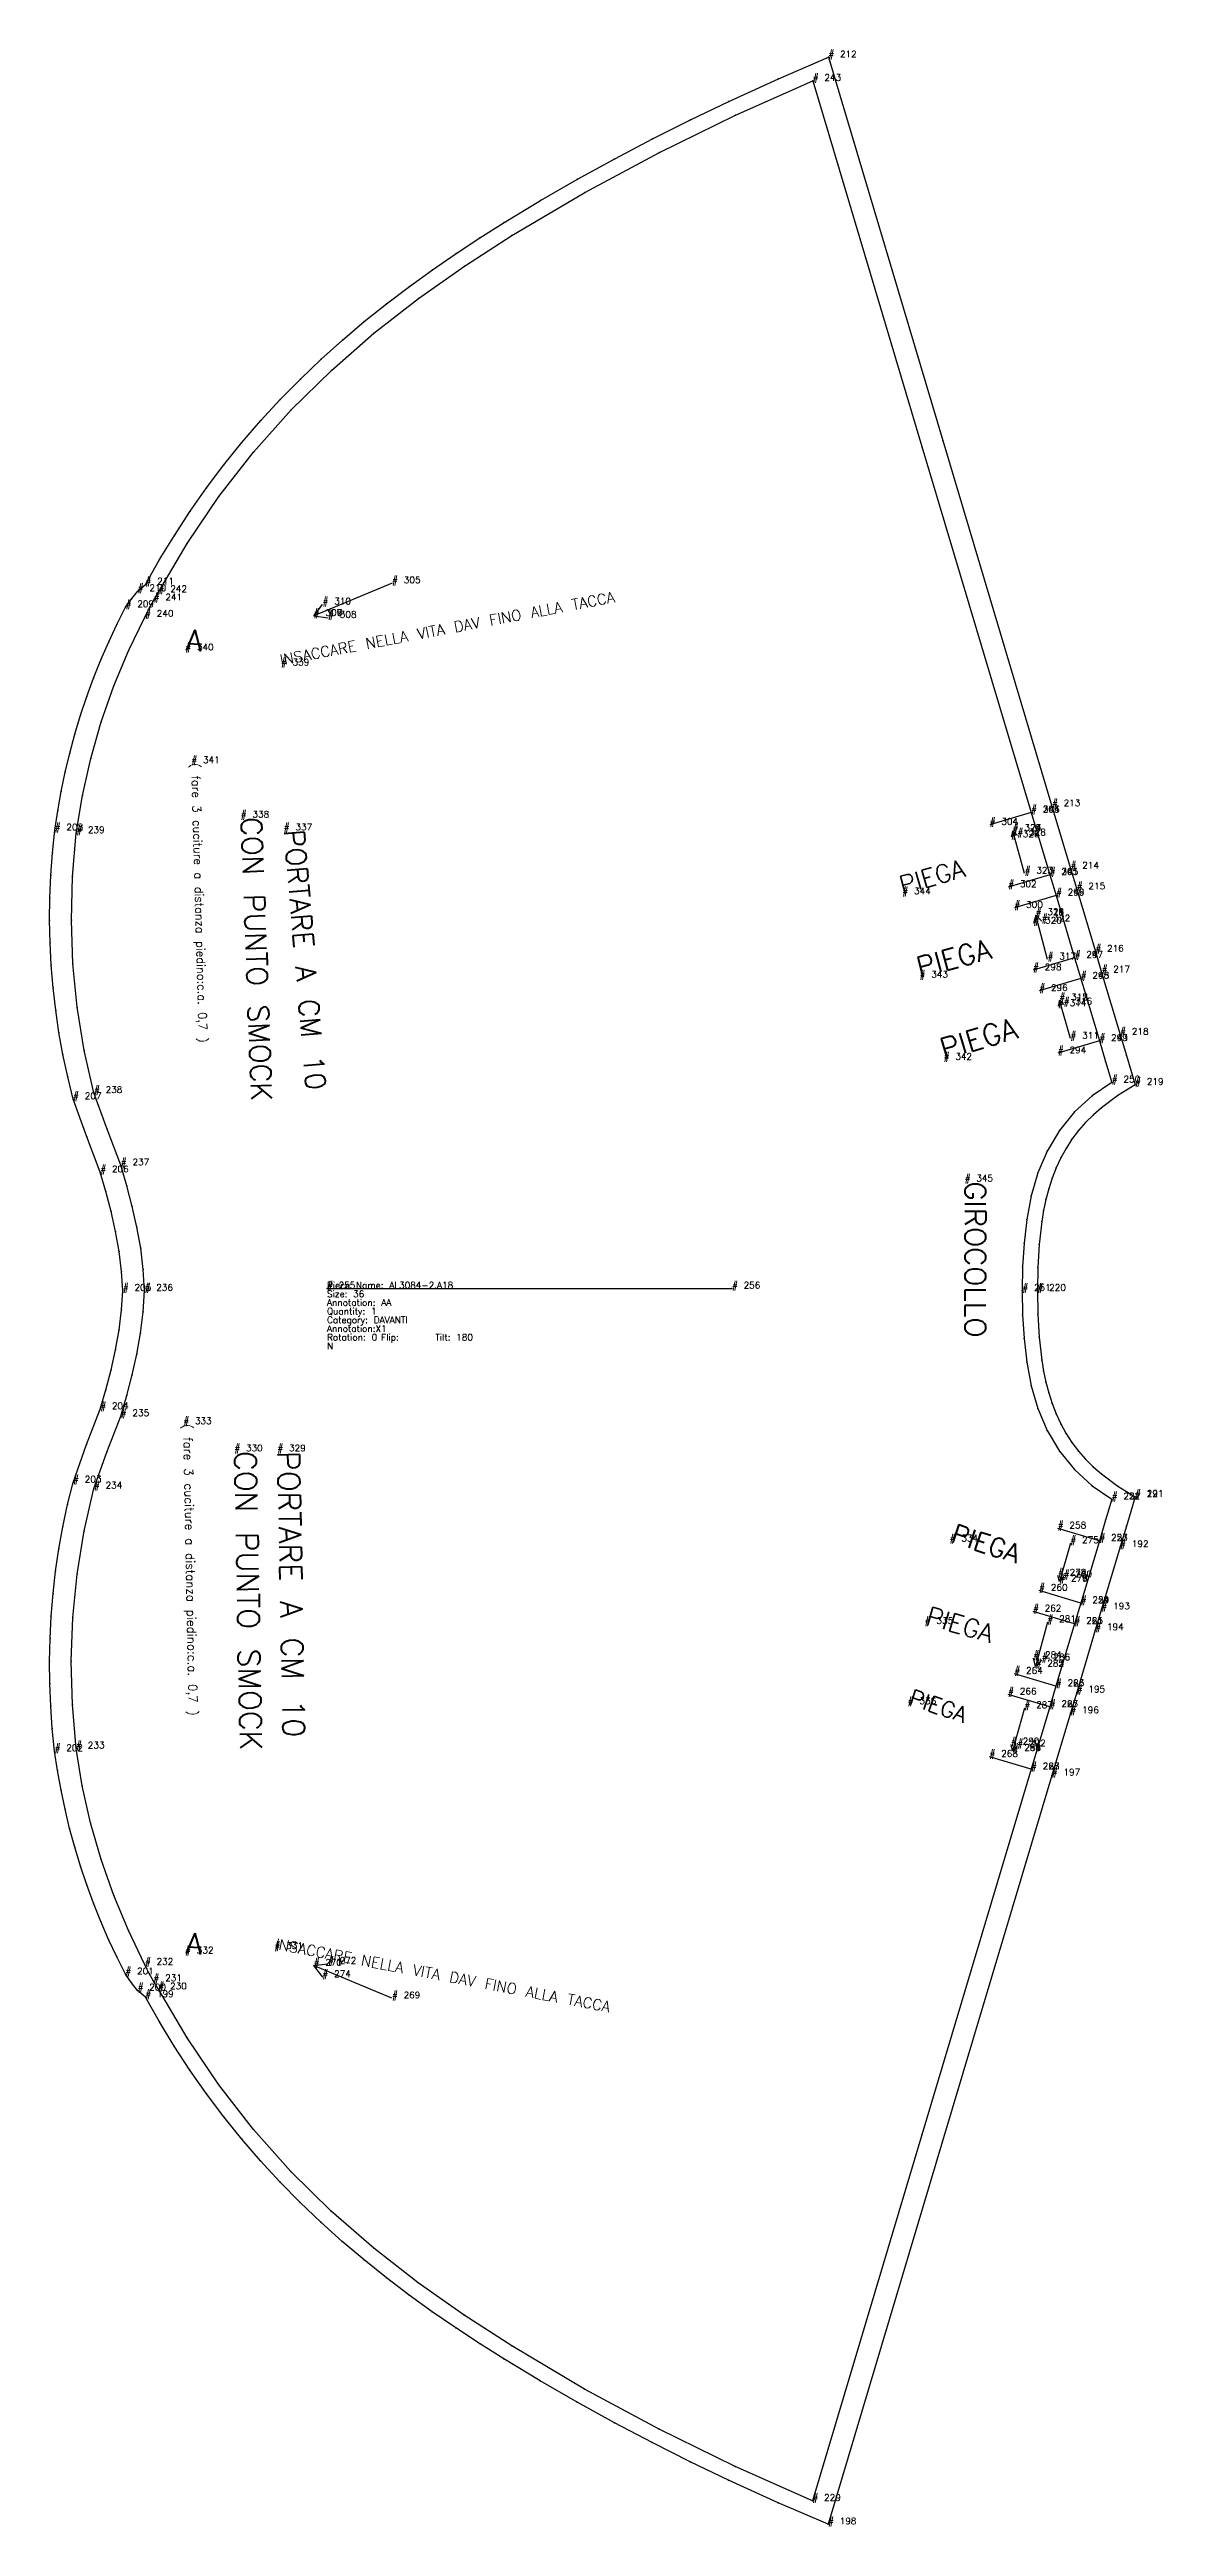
# Model space of a CAD drawing. Extents: x 0 to 9175, y -571 to 572.
# Drawn here: x 2783 to 3297, y -571 to 572 of the extents above; entities that cross this region are included whole.
import ezdxf

# ---------------------------------------------------------------- set-up
doc = ezdxf.new("R2010")
doc.units = 0
for name, color, linetype in [('1', 7, 'CONTINUOUS'), ('14', 7, 'CONTINUOUS'), ('15', 7, 'CONTINUOUS'), ('2', 1, 'CONTINUOUS'), ('3', 2, 'CONTINUOUS'), ('4', 3, 'CONTINUOUS'), ('7', 5, 'CONTINUOUS'), ('8', 4, 'CONTINUOUS')]:
    doc.layers.add(name, color=color, linetype=linetype)
doc.styles.get("Standard").update_dxf_attribs({"font": 'txt', "bigfont": '   '})

# ---------------------------------------------------------------- blocks, each defined once
blk = doc.blocks.new('AL3084-2A18')
at = {"layer": '1'}
blk.add_lwpolyline([(372.761, -96.116), (368.708, -109.678), (365.844, -119.26), (357.254, -148.004), (354.39, -157.585), (345.799, -186.328), (342.936, -195.91), (334.346, -224.653), (283.916, -393.401), (231.098, -570.141), (208.077, -560.198), (185.268, -549.774), (167.546, -541.274), (149.977, -532.466), (132.572, -523.328), (115.351, -513.849), (98.323, -504.015), (81.514, -493.811), (70.404, -486.766), (59.421, -479.527), (48.571, -472.065), (37.888, -464.366), (27.371, -456.396), (17.067, -448.151), (6.984, -439.606), (-2.844, -430.769), (-12.413, -421.626), (-21.693, -412.19), (-30.674, -402.452), (-39.328, -392.421), (-47.651, -382.084), (-55.623, -371.474), (-63.237, -360.612), (-70.496, -349.509), (-77.326, -338.298), (-83.797, -326.877), (-87.371, -323.803), (-90.173, -320.329), (-92.977, -316.374), (-96.981, -308.401), (-100.759, -300.318), (-104.36, -292.004), (-107.721, -283.591), (-110.841, -275.084), (-113.716, -266.491), (-116.342, -257.816), (-118.714, -249.068), (-120.829, -240.251), (-122.685, -231.376), (-124.292, -222.412), (-125.637, -213.406), (-126.705, -203.046), (-127.454, -192.656), (-127.881, -182.279), (-127.987, -171.894), (-127.77, -161.509), (-127.23, -151.137), (-126.366, -140.784), (-125.176, -130.464), (-123.659, -120.184), (-121.821, -109.958), (-119.636, -99.658), (-117.129, -89.432), (-110.879, -72.002), (-104.59, -55.671), (-101.995, -46.776), (-99.61, -37.538), (-97.512, -28.295), (-95.848, -19.116), (-94.731, -9.914), (-94.155, -1.018), (-94.729, 7.879), (-95.844, 17.082), (-97.505, 26.26), (-99.601, 35.504), (-101.983, 44.743), (-104.576, 53.638), (-110.86, 69.971), (-117.106, 87.403), (-119.61, 97.629), (-121.792, 107.93), (-123.627, 118.157), (-125.141, 128.437), (-126.329, 138.757), (-127.19, 149.11), (-127.727, 159.483), (-127.941, 169.867), (-127.832, 180.253), (-127.403, 190.63), (-126.652, 201.019), (-125.581, 211.379), (-124.233, 220.385), (-122.625, 229.348), (-120.765, 238.223), (-118.648, 247.039), (-116.274, 255.786), (-113.646, 264.461), (-110.769, 273.053), (-107.646, 281.559), (-104.283, 289.972), (-100.68, 298.285), (-96.9, 306.367), (-92.894, 314.338), (-90.089, 318.293), (-87.285, 321.766), (-83.711, 324.839), (-77.237, 336.258), (-70.404, 347.468), (-63.142, 358.569), (-55.525, 369.428), (-47.551, 380.037), (-39.224, 390.371), (-30.568, 400.4), (-21.584, 410.136), (-12.302, 419.569), (-2.73, 428.709), (7.101, 437.544), (17.186, 446.088), (27.491, 454.329), (38.01, 462.296), (48.695, 469.992), (59.547, 477.451), (70.532, 484.687), (81.644, 491.729), (98.455, 501.928), (115.486, 511.758), (132.71, 521.233), (150.117, 530.366), (167.689, 539.17), (185.412, 547.665), (208.224, 558.083), (231.248, 568.02), (284.02, 391.266), (334.405, 222.505), (342.988, 193.759), (345.849, 184.177), (354.432, 155.431), (357.292, 145.849), (365.875, 117.103), (368.737, 107.522), (372.786, 93.958), (364.808, 89.009), (357.287, 83.371), (353.487, 80.109), (349.904, 76.62), (346.608, 72.861), (343.605, 68.86), (340.881, 64.64), (338.458, 60.243), (336.323, 55.652), (334.487, 50.932), (332.916, 46.052), (331.614, 41.093), (330.547, 35.995), (329.702, 30.855), (328.512, 20.324), (327.836, 9.678), (327.713, -1.073), (327.833, -11.825), (328.506, -22.471), (329.694, -33.003), (330.537, -38.143), (331.603, -43.241), (332.903, -48.2), (334.474, -53.081), (336.308, -57.801), (338.441, -62.393), (340.864, -66.79), (343.586, -71.011), (346.589, -75.013), (349.884, -78.772), (353.465, -82.263), (357.265, -85.526), (364.784, -91.166), (372.761, -96.116)], close=True, dxfattribs=at)
at = {"layer": '14'}
blk.add_lwpolyline([(361.99, -97.234), (359.127, -106.815), (356.263, -116.396), (347.672, -145.14), (344.809, -154.721), (336.218, -183.465), (333.355, -193.046), (324.765, -221.79), (274.335, -390.537), (223.905, -559.285), (188.231, -543.431), (153.176, -526.239), (118.793, -507.752), (85.199, -487.858), (63.337, -473.724), (42.055, -458.74), (21.523, -442.75), (1.92, -425.635), (-16.619, -407.363), (-33.947, -387.937), (-49.956, -367.358), (-64.574, -345.77), (-77.772, -323.314), (-80.016, -319.543), (-82.033, -315.993), (-83.985, -311.998), (-91.636, -296.213), (-98.379, -280.013), (-104.184, -263.456), (-109.021, -246.592), (-112.865, -229.469), (-115.708, -212.158), (-117.465, -192.092), (-117.982, -171.948), (-117.248, -151.814), (-115.256, -131.767), (-112.002, -111.881), (-107.514, -92.244), (-101.505, -75.487), (-95.108, -58.874), (-92.351, -49.427), (-89.891, -39.895), (-87.712, -30.294), (-85.957, -20.612), (-84.771, -10.841), (-84.134, -1.019), (-84.768, 8.803), (-85.952, 18.574), (-87.704, 28.257), (-89.881, 37.859), (-92.338, 47.391), (-95.093, 56.839), (-101.485, 73.453), (-107.49, 90.212), (-111.973, 109.85), (-115.221, 129.737), (-117.208, 149.785), (-117.937, 169.919), (-117.414, 190.062), (-115.653, 210.128), (-112.804, 227.439), (-108.956, 244.56), (-104.114, 261.423), (-98.305, 277.978), (-91.558, 294.177), (-83.903, 309.96), (-81.95, 313.954), (-79.932, 317.504), (-77.687, 321.274), (-64.483, 343.726), (-49.859, 365.311), (-33.845, 385.886), (-16.512, 405.307), (2.032, 423.574), (21.64, 440.684), (42.176, 456.669), (63.462, 471.647), (85.327, 485.775), (118.927, 505.661), (153.315, 524.138), (188.374, 541.321), (224.052, 557.165), (274.438, 388.405), (324.823, 219.644), (333.406, 190.898), (336.267, 181.316), (344.85, 152.57), (347.71, 142.988), (356.293, 114.242), (359.155, 104.66), (362.016, 95.078), (352.929, 88.872), (344.797, 81.435), (337.853, 72.881), (332.205, 63.426), (327.885, 53.294), (324.797, 42.721), (322.775, 31.892), (321.537, 20.939), (320.839, 9.94), (320.714, -1.072), (320.836, -12.085), (321.531, -23.084), (322.766, -34.038), (324.786, -44.867), (327.87, -55.441), (332.188, -65.573), (337.834, -75.031), (344.775, -83.586), (352.905, -91.025), (361.99, -97.234)], close=True, dxfattribs=at)
at = {"layer": '2'}
for p in [(231.248, 568.02), (224.052, 557.165), (-87.285, 321.766), (-83.711, 324.839), (-77.687, 321.274), (-92.894, 314.338), (-83.903, 309.96), (-79.932, 317.504), (324.823, 219.644), (334.405, 222.505), (-125.581, 211.379), (-115.653, 210.128), (333.406, 190.898), (342.988, 193.759), (345.849, 184.177), (336.267, 181.316), (344.85, 152.57), (354.432, 155.431), (347.71, 142.988), (357.292, 145.849), (365.875, 117.103), (356.293, 114.242), (362.016, 95.078), (372.786, 93.958), (-117.106, 87.403), (-107.49, 90.212), (-104.576, 53.638), (-95.093, 56.839), (0, 0), (186.794, 0), (-94.155, -1.018), (-84.134, -1.019), (320.714, -1.072), (327.713, -1.073), (-104.59, -55.671), (-95.108, -58.874), (-117.129, -89.432), (-107.514, -92.244), (361.99, -97.234), (361.99, -97.234), (372.761, -96.116), (372.761, -96.116), (356.263, -116.396), (365.844, -119.26), (347.672, -145.14), (357.254, -148.004), (344.809, -154.721), (354.39, -157.585), (333.355, -193.046), (336.218, -183.465), (345.799, -186.328), (342.936, -195.91), (-125.637, -213.406), (-115.708, -212.158), (324.765, -221.79), (334.346, -224.653), (-92.977, -316.374), (-83.985, -311.998), (-80.016, -319.543), (-87.371, -323.803), (-83.797, -326.877), (-77.772, -323.314), (223.905, -559.285), (231.098, -570.141)]:
    blk.add_point(p, dxfattribs=at)
at = {"layer": '3'}
for p in [(208.224, 558.083), (167.689, 539.17), (185.412, 547.665), (188.374, 541.321), (150.117, 530.366), (132.71, 521.233), (153.315, 524.138), (115.486, 511.758), (118.927, 505.661), (81.644, 491.729), (98.455, 501.928), (70.532, 484.687), (85.327, 485.775), (48.695, 469.992), (59.547, 477.451), (63.462, 471.647), (38.01, 462.296), (17.186, 446.088), (27.491, 454.329), (42.176, 456.669), (7.101, 437.544), (21.64, 440.684), (-2.73, 428.709), (2.032, 423.574), (-12.302, 419.569), (-30.568, 400.4), (-21.584, 410.136), (-16.512, 405.307), (-39.224, 390.371), (284.02, 391.266), (-47.551, 380.037), (-33.845, 385.886), (274.438, 388.405), (-55.525, 369.428), (-63.142, 358.569), (-49.859, 365.311), (-70.404, 347.468), (-64.483, 343.726), (-77.237, 336.258), (-90.089, 318.293), (-81.95, 313.954), (-100.68, 298.285), (-96.9, 306.367), (-104.283, 289.972), (-91.558, 294.177), (-107.646, 281.559), (-98.305, 277.978), (-113.646, 264.461), (-110.769, 273.053), (-116.274, 255.786), (-104.114, 261.423), (-118.648, 247.039), (-108.956, 244.56), (-122.625, 229.348), (-120.765, 238.223), (-124.233, 220.385), (-112.804, 227.439), (-126.652, 201.019), (-127.403, 190.63), (-117.414, 190.062), (-127.832, 180.253), (-127.941, 169.867), (-117.937, 169.919), (-127.727, 159.483), (-127.19, 149.11), (-117.208, 149.785), (-126.329, 138.757), (-125.141, 128.437), (-115.221, 129.737), (-123.627, 118.157), (-121.792, 107.93), (-111.973, 109.85), (359.155, 104.66), (368.737, 107.522), (-119.61, 97.629), (344.797, 81.435), (352.929, 88.872), (353.487, 80.109), (357.287, 83.371), (364.808, 89.009), (-110.86, 69.971), (-101.485, 73.453), (337.853, 72.881), (343.605, 68.86), (346.608, 72.861), (349.904, 76.62), (332.205, 63.426), (338.458, 60.243), (340.881, 64.64), (-92.338, 47.391), (327.885, 53.294), (332.916, 46.052), (334.487, 50.932), (336.323, 55.652), (-101.983, 44.743), (-99.601, 35.504), (-89.881, 37.859), (324.797, 42.721), (330.547, 35.995), (331.614, 41.093), (-97.505, 26.26), (-87.704, 28.257), (322.775, 31.892), (329.702, 30.855), (-95.844, 17.082), (-85.952, 18.574), (321.537, 20.939), (328.512, 20.324), (-94.729, 7.879), (-84.768, 8.803), (320.839, 9.94), (327.836, 9.678), (-94.731, -9.914), (-84.771, -10.841), (-95.848, -19.116), (-85.957, -20.612), (320.836, -12.085), (327.833, -11.825), (328.506, -22.471), (-97.512, -28.295), (-87.712, -30.294), (321.531, -23.084), (322.766, -34.038), (329.694, -33.003), (-99.61, -37.538), (-89.891, -39.895), (324.786, -44.867), (330.537, -38.143), (331.603, -43.241), (-101.995, -46.776), (-92.351, -49.427), (327.87, -55.441), (332.903, -48.2), (334.474, -53.081), (332.188, -65.573), (336.308, -57.801), (338.441, -62.393), (340.864, -66.79), (-110.879, -72.002), (-101.505, -75.487), (337.834, -75.031), (343.586, -71.011), (346.589, -75.013), (349.884, -78.772), (344.775, -83.586), (352.905, -91.025), (353.465, -82.263), (357.265, -85.526), (364.784, -91.166), (-119.636, -99.658), (-121.821, -109.958), (-112.002, -111.881), (359.127, -106.815), (368.708, -109.678), (-123.659, -120.184), (-125.176, -130.464), (-115.256, -131.767), (-126.366, -140.784), (-127.23, -151.137), (-117.248, -151.814), (-127.77, -161.509), (-127.987, -171.894), (-127.881, -182.279), (-117.982, -171.948), (-127.454, -192.656), (-117.465, -192.092), (-126.705, -203.046), (-124.292, -222.412), (-122.685, -231.376), (-112.865, -229.469), (-120.829, -240.251), (-118.714, -249.068), (-109.021, -246.592), (-116.342, -257.816), (-113.716, -266.491), (-104.184, -263.456), (-110.841, -275.084), (-107.721, -283.591), (-98.379, -280.013), (-104.36, -292.004), (-91.636, -296.213), (-100.759, -300.318), (-96.981, -308.401), (-82.033, -315.993), (-90.173, -320.329), (-77.326, -338.298), (-70.496, -349.509), (-64.574, -345.77), (-63.237, -360.612), (-55.623, -371.474), (-49.956, -367.358), (-47.651, -382.084), (-33.947, -387.937), (-39.328, -392.421), (274.335, -390.537), (283.916, -393.401), (-30.674, -402.452), (-16.619, -407.363), (-21.693, -412.19), (-12.413, -421.626), (-2.844, -430.769), (1.92, -425.635), (6.984, -439.606), (21.523, -442.75), (17.067, -448.151), (27.371, -456.396), (37.888, -464.366), (42.055, -458.74), (48.571, -472.065), (59.421, -479.527), (63.337, -473.724), (70.404, -486.766), (85.199, -487.858), (81.514, -493.811), (98.323, -504.015), (115.351, -513.849), (118.793, -507.752), (132.572, -523.328), (149.977, -532.466), (153.176, -526.239), (167.546, -541.274), (188.231, -543.431), (185.268, -549.774), (208.077, -560.198)]:
    blk.add_point(p, dxfattribs=at)
at = {"layer": '4'}
for p in [(-92.894, 314.338, 5), (334.405, 222.505, 5), (342.988, 193.759, 5), (345.849, 184.177, 5), (354.432, 155.431, 5), (357.292, 145.849, 5), (365.875, 117.103, 5), (-117.106, 87.403, 5), (-104.576, 53.638, 5), (-94.155, -1.018, 5), (327.713, -1.073, 5), (-104.59, -55.671, 5), (-117.129, -89.432, 5), (365.844, -119.26, 5), (357.254, -148.004, 5), (354.39, -157.585, 5), (345.799, -186.328, 5), (342.936, -195.91, 5), (334.346, -224.653, 5), (-92.977, -316.374, 5)]:
    blk.add_point(p, dxfattribs=at)
at = {"layer": '7'}
blk.add_line((0, 0), (186.794, 0), dxfattribs=at)
at = {"layer": '8'}
for p, q in [((30.042, 325.392), (-6.083, 310.324)), ((-6.083, 310.324), (-2.045, 315.613)), ((-6.083, 310.324), (0.517, 309.471)), ((324.823, 219.644), (305.662, 213.919)), ((316.315, 211.129), (315.563, 208.212)), ((321.793, 191.434), (316.315, 211.129)), ((316.315, 211.129), (318.465, 209.019)), ((333.406, 190.898), (314.244, 185.173)), ((336.267, 181.316), (317.105, 175.591)), ((326.899, 172.238), (325.859, 168.356)), ((332.377, 151.796), (326.899, 172.238)), ((326.899, 172.238), (329.741, 169.396)), ((344.85, 152.57), (325.688, 146.845)), ((347.71, 142.988), (328.549, 137.263)), ((337.857, 132.973), (337.191, 130.287)), ((342.962, 115.273), (337.857, 132.973)), ((337.857, 132.973), (339.851, 131.054)), ((356.293, 114.242), (337.132, 108.517)), ((356.263, -116.396), (337.103, -110.666)), ((342.932, -117.424), (337.821, -135.123)), ((337.821, -135.123), (337.157, -132.436)), ((337.821, -135.123), (339.816, -133.204)), ((347.672, -145.14), (328.513, -139.41)), ((344.809, -154.721), (325.649, -148.991)), ((332.337, -153.944), (326.853, -174.384)), ((326.853, -174.384), (325.814, -170.502)), ((336.218, -183.465), (317.059, -177.735)), ((326.853, -174.384), (329.696, -171.543)), ((333.355, -193.046), (314.195, -187.316)), ((321.743, -193.579), (316.259, -213.272)), ((324.765, -221.79), (305.605, -216.06)), ((316.259, -213.272), (315.507, -210.356)), ((316.259, -213.272), (318.41, -211.163)), ((-6.165, -312.382), (0.435, -311.532)), ((29.957, -327.46), (-6.165, -312.382)), ((-6.165, -312.382), (-2.128, -317.672))]:
    blk.add_line(p, q, dxfattribs=at)
at = {"layer": '1'}
for s, p in [('# 212', (231.248, 568.02)), ('# 210', (-87.285, 321.766)), ('# 211', (-83.711, 324.839)), ('# 209', (-92.894, 314.338)), ('# 213', (334.405, 222.505)), ('# 208', (-125.581, 211.379)), ('# 214', (342.988, 193.759)), ('# 215', (345.849, 184.177)), ('# 216', (354.432, 155.431)), ('# 217', (357.292, 145.849)), ('# 218', (365.875, 117.103)), ('# 219', (372.786, 93.958)), ('# 207', (-117.106, 87.403)), ('# 206', (-104.576, 53.638)), ('# 205', (-94.155, -1.018)), ('Piece Name: AL3084-2.A18', (0, 0)), ('# 220', (327.713, -1.073)), ('Annotation: AA', (0, -8)), ('Size: 36', (0, -4)), ('Quantity: 1', (0, -12)), ('Annotation:X1', (0, -20)), ('Category: DAVANTI', (0, -16)), ('Rotation: 0', (0, -24)), ('Flip: ', (25, -24)), ('Tilt: 180', (50, -24)), ('N', (0, -28)), ('# 204', (-104.59, -55.671)), ('# 203', (-117.129, -89.432)), ('# 191', (372.761, -96.116)), ('# 221', (372.761, -96.116)), ('# 192', (365.844, -119.26)), ('# 193', (357.254, -148.004)), ('# 194', (354.39, -157.585)), ('# 195', (345.799, -186.328)), ('# 196', (342.936, -195.91)), ('# 202', (-125.637, -213.406)), ('# 197', (334.346, -224.653)), ('# 201', (-92.977, -316.374)), ('# 200', (-87.371, -323.803)), ('# 199', (-83.797, -326.877)), ('# 198', (231.098, -570.141))]:
    blk.add_text(s, height=3, dxfattribs=at).set_placement(p)
at = {"layer": '14'}
for s, p in [('# 243', (224.052, 557.165)), ('# 241', (-79.932, 317.504)), ('# 242', (-77.687, 321.274)), ('# 240', (-83.903, 309.96)), ('# 244', (324.823, 219.644)), ('# 239', (-115.653, 210.128)), ('# 245', (333.406, 190.898)), ('# 246', (336.267, 181.316)), ('# 247', (344.85, 152.57)), ('# 248', (347.71, 142.988)), ('# 249', (356.293, 114.242)), ('# 238', (-107.49, 90.212)), ('# 250', (362.016, 95.078)), ('# 237', (-95.093, 56.839)), ('# 236', (-84.134, -1.019)), ('# 251', (320.714, -1.072)), ('# 235', (-95.108, -58.874)), ('# 234', (-107.514, -92.244)), ('# 222', (361.99, -97.234)), ('# 252', (361.99, -97.234)), ('# 223', (356.263, -116.396)), ('# 224', (347.672, -145.14)), ('# 225', (344.809, -154.721)), ('# 226', (336.218, -183.465)), ('# 227', (333.355, -193.046)), ('# 233', (-115.708, -212.158)), ('# 228', (324.765, -221.79)), ('# 232', (-83.985, -311.998)), ('# 231', (-80.016, -319.543)), ('# 230', (-77.772, -323.314)), ('# 229', (223.905, -559.285))]:
    blk.add_text(s, height=3, dxfattribs=at).set_placement(p)
at = {"layer": '15'}
for s, height, rotation, p in [('INSACCARE NELLA VITA DAV FINO ALLA TACCA', 4.974, 10.714, (-21.254, 287.484)), ('A', 9.696, -4.327, (-65.371, 294.44)), ('( fare 3 cuciture a distanza piedino:c.a. 0,7 )', 3.875, -88.42, (-62.594, 242.392)), ('CON PUNTO SMOCK', 9.631, -87.864, (-39.783, 217.266)), ('PORTARE A CM 10', 9.274, -85.12, (-19.921, 211.385)), ('PIEGA', 8.229, 15.607, (265.397, 181.909)), ('PIEGA', 9.405, 14.941, (273.327, 143.424)), ('PIEGA', 9.74, 16.33, (284.445, 105.556)), ('GIROCOLLO', 9.819, -90, (294.135, 49.375)), ('( fare 3 cuciture a distanza piedino:c.a. 0,7 )', 4.041, -88.904, (-66.293, -62.55)), ('CON PUNTO SMOCK', 10.149, -88.904, (-42.754, -75.115)), ('PORTARE A CM 10', 10.157, -88.904, (-22.895, -75.115)), ('PIEGA', 8.67, -18.402, (287.217, -116.702)), ('PIEGA', 8.439, -16.26, (275.75, -154.717)), ('PIEGA', 7.29, -18.711, (267.898, -191.733)), ('A', 9.698, -4.309, (-65.451, -306.755)), ('INSACCARE NELLA VITA DAV FINO ALLA TACCA', 4.974, -10.729, (-24.204, -304.703))]:
    blk.add_text(s, height=height, rotation=rotation, dxfattribs=at).set_placement(p)
for s, p in [('# 340', (-65.371, 294.44)), ('# 339', (-21.254, 287.484)), ('# 341', (-62.594, 242.392)), ('# 338', (-39.783, 217.266)), ('# 337', (-19.921, 211.385)), ('# 344', (265.397, 181.909)), ('# 343', (273.327, 143.424)), ('# 342', (284.445, 105.556)), ('# 345', (294.135, 49.375)), ('# 333', (-66.293, -62.55)), ('# 330', (-42.754, -75.115)), ('# 329', (-22.895, -75.115)), ('# 334', (287.217, -116.702)), ('# 335', (275.75, -154.717)), ('# 336', (267.898, -191.733)), ('# 332', (-65.451, -306.755)), ('# 331', (-24.204, -304.703))]:
    blk.add_text(s, height=3, dxfattribs=at).set_placement(p)
at = {"layer": '7'}
for s, p in [('# 255', (0, 0)), ('# 256', (186.794, 0))]:
    blk.add_text(s, height=3, dxfattribs=at).set_placement(p)
at = {"layer": '8'}
for s, p in [('# 305', (30.042, 325.392)), ('# 306', (-6.083, 310.324)), ('# 307', (-6.083, 310.324)), ('# 309', (-6.083, 310.324)), ('# 310', (-2.045, 315.613)), ('# 308', (0.517, 309.471)), ('# 304', (305.662, 213.919)), ('# 303', (324.823, 219.644)), ('# 326', (315.563, 208.212)), ('# 324', (316.315, 211.129)), ('# 325', (316.315, 211.129)), ('# 327', (316.315, 211.129)), ('# 328', (318.465, 209.019)), ('# 323', (321.793, 191.434)), ('# 301', (333.406, 190.898)), ('# 302', (314.244, 185.173)), ('# 299', (336.267, 181.316)), ('# 300', (317.105, 175.591)), ('# 320', (325.859, 168.356)), ('# 318', (326.899, 172.238)), ('# 319', (326.899, 172.238)), ('# 321', (326.899, 172.238)), ('# 322', (329.741, 169.396)), ('# 298', (325.688, 146.845)), ('# 317', (332.377, 151.796)), ('# 297', (344.85, 152.57)), ('# 296', (328.549, 137.263)), ('# 295', (347.71, 142.988)), ('# 314', (337.191, 130.287)), ('# 312', (337.857, 132.973)), ('# 313', (337.857, 132.973)), ('# 315', (337.857, 132.973)), ('# 316', (339.851, 131.054)), ('# 311', (342.962, 115.273)), ('# 293', (356.293, 114.242)), ('# 294', (337.132, 108.517)), ('# 258', (337.103, -110.666)), ('# 275', (342.932, -117.424)), ('# 257', (356.263, -116.396)), ('# 260', (328.513, -139.41)), ('# 278', (337.157, -132.436)), ('# 276', (337.821, -135.123)), ('# 277', (337.821, -135.123)), ('# 279', (337.821, -135.123)), ('# 280', (339.816, -133.204)), ('# 262', (325.649, -148.991)), ('# 259', (347.672, -145.14)), ('# 281', (332.337, -153.944)), ('# 261', (344.809, -154.721)), ('# 284', (325.814, -170.502)), ('# 282', (326.853, -174.384)), ('# 283', (326.853, -174.384)), ('# 285', (326.853, -174.384)), ('# 286', (329.696, -171.543)), ('# 264', (317.059, -177.735)), ('# 263', (336.218, -183.465)), ('# 266', (314.195, -187.316)), ('# 287', (321.743, -193.579)), ('# 265', (333.355, -193.046)), ('# 268', (305.605, -216.06)), ('# 290', (315.507, -210.356)), ('# 288', (316.259, -213.272)), ('# 289', (316.259, -213.272)), ('# 291', (316.259, -213.272)), ('# 292', (318.41, -211.163)), ('# 267', (324.765, -221.79)), ('# 272', (0.435, -311.532)), ('# 270', (-6.165, -312.382)), ('# 271', (-6.165, -312.382)), ('# 273', (-6.165, -312.382)), ('# 274', (-2.128, -317.672)), ('# 269', (29.957, -327.46))]:
    blk.add_text(s, height=3, dxfattribs=at).set_placement(p)

msp = doc.modelspace()

# ---------------------------------------------------------------- block references
at = {"layer": '1'}
msp.add_blockref('AL3084-2A18', (2911.311, 0), dxfattribs=at)

doc.saveas('drawing.dxf')
